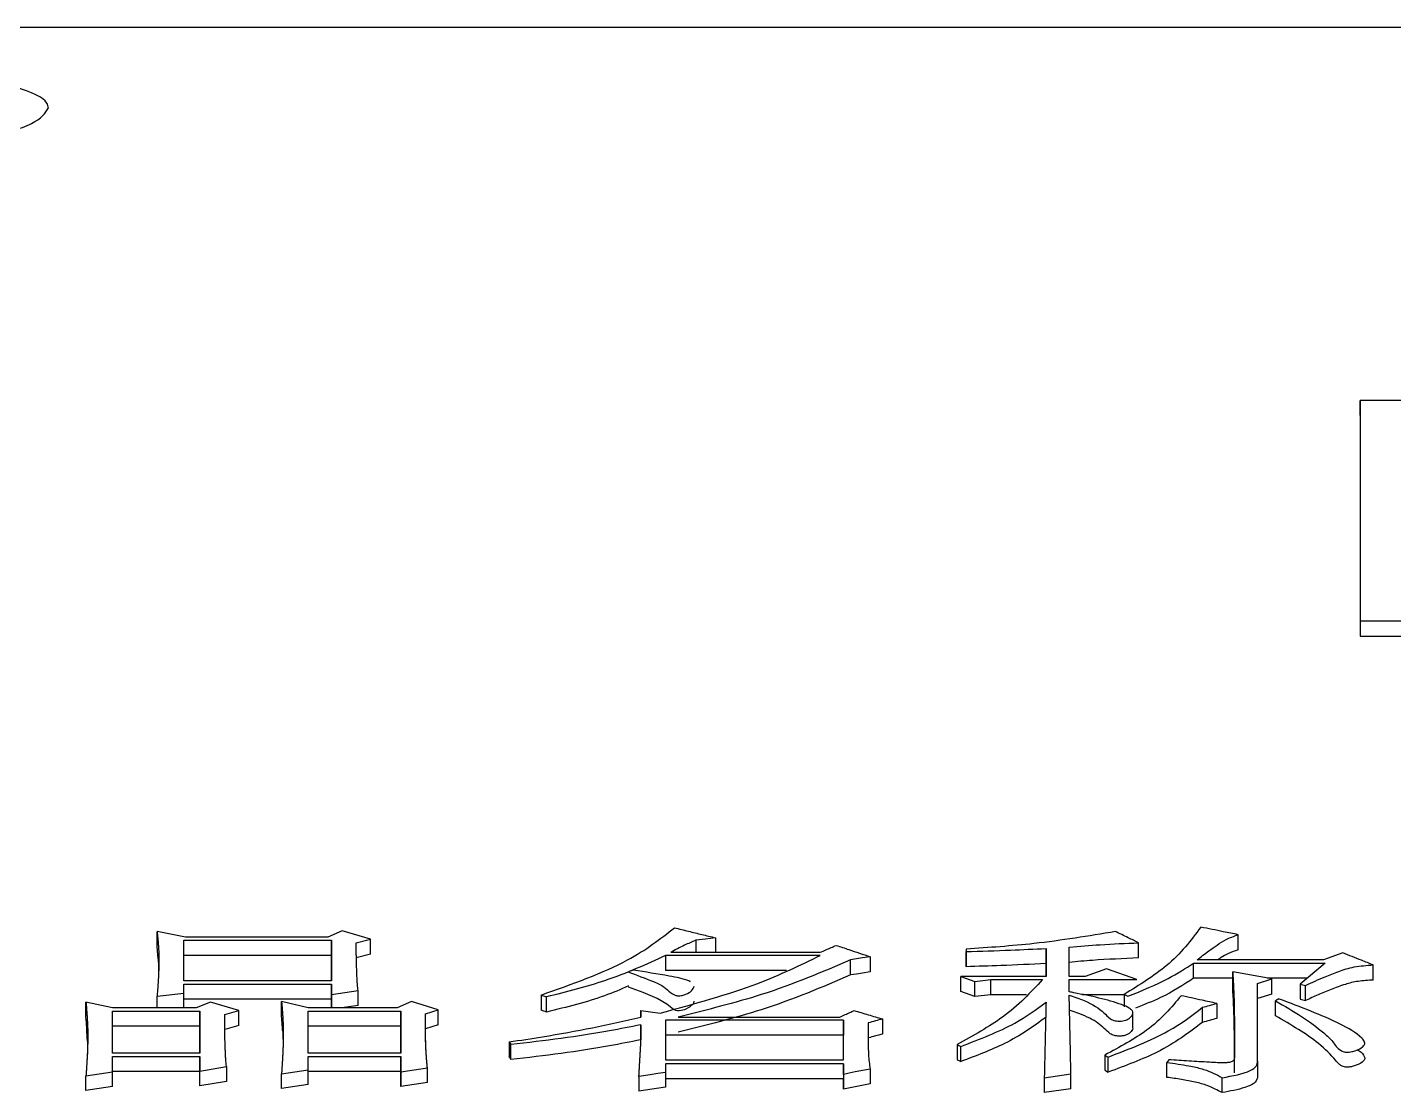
# Model space of a CAD drawing. Header units: millimetres. Extents: x 2003 to 4439, y 563 to 2285.
# Drawn here: x 2510.73 to 2519.04, y 2108.67 to 2115.15 of the extents above; entities that cross this region are included whole.
import ezdxf

# ---------------------------------------------------------------- set-up
doc = ezdxf.new("R2010")
doc.units = ezdxf.units.MM

msp = doc.modelspace()

# ---------------------------------------------------------------- linework, layer by layer
at = {"color": 7, "linetype": 'Continuous', "lineweight": 25}
for p, q in [((2545.61, 2115.1503), (2508.61, 2115.1518)), ((2518.8398, 2112.7906), (2518.8398, 2112.8826)), ((2519.8404, 2112.8826), (2518.8398, 2112.8826)), ((2518.8399, 2111.5418), (2518.8399, 2111.4472)), ((2518.8399, 2111.5418), (2519.2886, 2111.5417)), ((2518.8399, 2111.4472), (2519.2886, 2111.4472)), ((2511.5207, 2109.5594), (2511.5207, 2109.6515)), ((2511.6938, 2109.6172), (2511.5207, 2109.6515)), ((2512.6457, 2109.6553), (2512.5592, 2109.6172)), ((2512.8188, 2109.6057), (2512.6457, 2109.6553)), ((2511.5265, 2109.486), (2511.5207, 2109.5594)), ((2511.683, 2109.5981), (2512.5808, 2109.5981)), ((2512.5592, 2109.6172), (2511.6938, 2109.6172)), ((2512.5808, 2109.506), (2512.5808, 2109.5981)), ((2512.7322, 2109.5828), (2512.8188, 2109.6057)), ((2512.8188, 2109.5136), (2512.8188, 2109.6057)), ((2514.7983, 2109.598), (2514.7983, 2109.5252)), ((2514.9173, 2109.6133), (2514.9173, 2109.5252)), ((2517.07, 2109.3783), (2517.07, 2109.5559)), ((2517.4918, 2109.4906), (2517.4919, 2109.5827)), ((2512.5808, 2109.506), (2511.683, 2109.506)), ((2512.8188, 2109.5136), (2512.7322, 2109.4907)), ((2514.6144, 2109.506), (2514.6143, 2109.414)), ((2515.5555, 2109.506), (2514.6144, 2109.506)), ((2514.6469, 2109.5252), (2515.5556, 2109.5252)), ((2515.7393, 2109.3871), (2515.7393, 2109.479)), ((2515.8584, 2109.4983), (2515.8584, 2109.4063)), ((2516.4426, 2109.5444), (2516.4426, 2109.529)), ((2516.4426, 2109.5444), (2516.4426, 2109.4524)), ((2516.4426, 2109.437), (2516.4426, 2109.529)), ((2516.9293, 2109.4562), (2516.9294, 2109.5482)), ((2516.9294, 2109.5482), (2516.9294, 2109.3783)), ((2518.6169, 2109.4789), (2517.8488, 2109.4789)), ((2518.7358, 2109.5213), (2518.6169, 2109.4789)), ((2515.3497, 2109.414), (2514.6143, 2109.414)), ((2516.4426, 2109.4524), (2516.4426, 2109.437)), ((2516.9294, 2109.3783), (2516.9293, 2109.4562)), ((2517.2971, 2109.4248), (2517.1673, 2109.3783)), ((2517.481, 2109.3588), (2517.2971, 2109.4248)), ((2517.8272, 2109.3677), (2517.8272, 2109.4596)), ((2517.8272, 2109.4596), (2518.6277, 2109.4596)), ((2518.3032, 2109.3627), (2518.0652, 2109.4054)), ((2518.0652, 2109.3136), (2518.0652, 2109.4054)), ((2518.6277, 2109.4596), (2518.4762, 2109.3315)), ((2518.9197, 2109.3561), (2518.9198, 2109.448)), ((2512.5808, 2109.3512), (2511.683, 2109.3512)), ((2511.683, 2109.277), (2511.683, 2109.3317)), ((2511.683, 2109.3317), (2512.5808, 2109.3317)), ((2512.5808, 2109.3317), (2512.5808, 2109.2691)), ((2512.5808, 2109.24), (2512.5808, 2109.3317)), ((2516.4101, 2109.3783), (2516.4967, 2109.3472)), ((2516.9294, 2109.3783), (2516.4101, 2109.3783)), ((2516.4101, 2109.2865), (2516.4101, 2109.3783)), ((2516.4967, 2109.3472), (2516.594, 2109.3589)), ((2516.4967, 2109.2554), (2516.4967, 2109.3472)), ((2516.594, 2109.3589), (2516.9077, 2109.3589)), ((2517.1673, 2109.3783), (2517.07, 2109.3783)), ((2517.07, 2109.3588), (2517.481, 2109.3588)), ((2517.07, 2109.2847), (2517.07, 2109.3588)), ((2518.0652, 2109.3677), (2517.8272, 2109.3677)), ((2518.2166, 2109.3354), (2518.3032, 2109.3627)), ((2518.2166, 2108.8634), (2518.2166, 2109.3354)), ((2518.519, 2109.3677), (2518.2751, 2109.3677)), ((2518.3032, 2109.2709), (2518.3032, 2109.3627)), ((2518.4762, 2109.3315), (2518.5087, 2109.3237)), ((2518.4762, 2109.3315), (2518.4762, 2109.2398)), ((2518.5087, 2109.232), (2518.5087, 2109.3237)), ((2511.5207, 2109.2574), (2511.683, 2109.277)), ((2511.5207, 2109.1866), (2511.5207, 2109.2574)), ((2511.683, 2109.1866), (2511.683, 2109.277)), ((2512.5808, 2109.24), (2511.683, 2109.24)), ((2512.2779, 2109.1344), (2512.2779, 2109.226)), ((2512.4402, 2109.1866), (2512.2779, 2109.226)), ((2512.5808, 2109.2691), (2512.7431, 2109.2926)), ((2512.5808, 2109.2691), (2512.5808, 2109.1866)), ((2512.5808, 2109.1866), (2512.5808, 2109.24)), ((2512.7431, 2109.2009), (2512.7431, 2109.2926)), ((2513.0676, 2109.2259), (2512.981, 2109.1866)), ((2513.2298, 2109.1747), (2513.0676, 2109.2259)), ((2513.8572, 2109.2652), (2513.8572, 2109.1736)), ((2513.8896, 2109.1618), (2513.8896, 2109.2535)), ((2516.4967, 2109.2554), (2516.4101, 2109.2865)), ((2516.594, 2109.2671), (2516.4967, 2109.2554)), ((2516.8097, 2109.2671), (2516.594, 2109.2671)), ((2517.4052, 2109.2671), (2517.1466, 2109.2671)), ((2517.4052, 2109.2691), (2517.4052, 2109.1931)), ((2518.3032, 2109.2709), (2518.2166, 2109.2437)), ((2518.3248, 2109.1381), (2518.3248, 2109.2297)), ((2518.4762, 2109.2398), (2518.5087, 2109.232)), ((2511.088, 2109.1305), (2511.088, 2109.2221)), ((2511.2503, 2109.1866), (2511.088, 2109.2221)), ((2511.7587, 2109.1866), (2511.2503, 2109.1866)), ((2511.2503, 2109.1669), (2511.7803, 2109.1669)), ((2511.2503, 2108.9119), (2511.2503, 2109.1669)), ((2511.8452, 2109.222), (2511.7587, 2109.1866)), ((2511.7803, 2109.1669), (2511.7803, 2108.9119)), ((2511.7803, 2109.0754), (2511.7803, 2109.1669)), ((2512.0183, 2109.1708), (2511.8452, 2109.222)), ((2511.9318, 2109.1471), (2512.0183, 2109.1708)), ((2512.0183, 2109.0793), (2512.0183, 2109.1708)), ((2512.981, 2109.1866), (2512.4402, 2109.1866)), ((2512.4402, 2109.1669), (2513.0027, 2109.1669)), ((2512.4402, 2108.9118), (2512.4402, 2109.1669)), ((2512.7431, 2109.2009), (2512.6437, 2109.1866)), ((2513.0027, 2109.1669), (2513.0027, 2108.9118)), ((2513.0027, 2109.0753), (2513.0027, 2109.1669)), ((2513.1541, 2109.151), (2513.2298, 2109.1747)), ((2513.1541, 2109.0596), (2513.1541, 2109.151)), ((2513.2298, 2109.0832), (2513.2298, 2109.1747)), ((2514.463, 2109.1312), (2514.463, 2109.1708)), ((2514.463, 2109.1708), (2514.463, 2109.1312)), ((2517.4565, 2109.1543), (2517.4565, 2109.1638)), ((2517.4565, 2109.0712), (2517.4565, 2109.1533)), ((2517.8812, 2109.0988), (2517.8812, 2109.1904)), ((2517.9678, 2109.214), (2517.9678, 2109.1225)), ((2511.7803, 2109.0754), (2511.2503, 2109.0754)), ((2511.7803, 2108.9119), (2511.7803, 2109.0754)), ((2512.0183, 2109.0793), (2511.9318, 2109.0556)), ((2513.0027, 2109.0753), (2512.4402, 2109.0754)), ((2513.0027, 2108.9118), (2513.0027, 2109.0753)), ((2513.2298, 2109.0832), (2513.1541, 2109.0596)), ((2514.463, 2108.9559), (2514.463, 2109.0836)), ((2514.463, 2109.0836), (2514.463, 2108.9922)), ((2514.6145, 2109.1114), (2514.6145, 2108.8715)), ((2515.6962, 2109.1114), (2514.6145, 2109.1114)), ((2514.6901, 2109.1312), (2515.6746, 2109.1312)), ((2515.6962, 2108.8715), (2515.6962, 2109.1114)), ((2515.6962, 2109.1114), (2515.6962, 2109.02)), ((2515.8476, 2109.0955), (2515.8476, 2108.9439)), ((2515.9342, 2109.1193), (2515.9342, 2109.0279)), ((2513.6625, 2108.98), (2513.6734, 2108.964)), ((2513.6625, 2108.98), (2513.6625, 2108.8887)), ((2514.463, 2108.9559), (2514.463, 2108.9922)), ((2515.6962, 2109.02), (2514.6145, 2109.02)), ((2515.6962, 2108.8715), (2515.6962, 2109.02)), ((2511.7803, 2108.9119), (2511.2503, 2108.9119)), ((2511.2503, 2108.8918), (2511.7803, 2108.8917)), ((2511.2503, 2108.7988), (2511.2503, 2108.8918)), ((2511.7803, 2108.8917), (2511.7803, 2108.8029)), ((2511.7803, 2108.8006), (2511.7803, 2108.8917)), ((2513.0027, 2108.9118), (2512.4402, 2108.9118)), ((2512.4402, 2108.811), (2512.4402, 2108.8917)), ((2512.4402, 2108.8917), (2513.0027, 2108.8917)), ((2513.0027, 2108.8917), (2513.0027, 2108.7988)), ((2513.0027, 2108.8006), (2513.0027, 2108.8917)), ((2513.6734, 2108.8727), (2513.6734, 2108.964)), ((2516.3885, 2108.9639), (2516.3885, 2108.8727)), ((2516.4101, 2108.8607), (2516.4101, 2108.9519)), ((2517.2863, 2108.8997), (2517.2863, 2108.8085)), ((2511.7803, 2108.8029), (2511.9426, 2108.8312)), ((2511.9426, 2108.8312), (2511.9426, 2108.7401)), ((2512.2779, 2108.7866), (2512.4402, 2108.811)), ((2512.4402, 2108.7199), (2512.4402, 2108.811)), ((2513.0027, 2108.7988), (2513.1649, 2108.8231)), ((2513.1649, 2108.732), (2513.1649, 2108.8231)), ((2514.6145, 2108.8715), (2515.6962, 2108.8715)), ((2515.6962, 2108.8473), (2514.6145, 2108.8473)), ((2514.6145, 2108.8473), (2514.6145, 2108.7947)), ((2515.6962, 2108.7825), (2515.6962, 2108.8473)), ((2515.6962, 2108.8473), (2515.6962, 2108.7562)), ((2515.8585, 2108.8149), (2515.8585, 2108.7239)), ((2517.3079, 2108.7965), (2517.3079, 2108.8876)), ((2517.6758, 2108.8714), (2517.6649, 2108.8553)), ((2518.076, 2108.7924), (2518.076, 2108.8835)), ((2518.2166, 2108.8634), (2518.2166, 2108.7722)), ((2511.088, 2108.7745), (2511.2503, 2108.7988)), ((2511.088, 2108.6835), (2511.088, 2108.7745)), ((2511.7803, 2108.8006), (2511.2503, 2108.8006)), ((2511.2503, 2108.7078), (2511.2503, 2108.7988)), ((2511.7803, 2108.7118), (2511.7803, 2108.8029)), ((2511.7803, 2108.7118), (2511.7803, 2108.8006)), ((2511.9426, 2108.7401), (2511.7803, 2108.7118)), ((2512.2779, 2108.6956), (2512.2779, 2108.7866)), ((2513.0027, 2108.8006), (2512.4402, 2108.8006)), ((2513.0027, 2108.7078), (2513.0027, 2108.8006)), ((2513.0027, 2108.7988), (2513.0027, 2108.7078)), ((2513.1649, 2108.732), (2513.0027, 2108.7078)), ((2514.4522, 2108.7704), (2514.4522, 2108.6794)), ((2514.6145, 2108.7947), (2514.6145, 2108.7037)), ((2515.6962, 2108.7562), (2514.6145, 2108.7562)), ((2515.6962, 2108.7825), (2515.6962, 2108.6915)), ((2515.6962, 2108.6915), (2515.6962, 2108.7562)), ((2516.9186, 2108.7622), (2516.9185, 2108.6712)), ((2516.9186, 2108.7622), (2517.0808, 2108.7865)), ((2517.0808, 2108.6955), (2517.0808, 2108.7865)), ((2518.0003, 2108.6712), (2518.0003, 2108.7621)), ((2511.2503, 2108.7078), (2511.088, 2108.6835)), ((2512.4402, 2108.7199), (2512.2779, 2108.6956)), ((2517.0808, 2108.6955), (2516.9185, 2108.6712))]:
    msp.add_line(p, q, dxfattribs=at)
at = {"color": 7, "linetype": 'Continuous', "lineweight": 25, "flags": 128}
for points in [[(2514.9173, 2109.6133), (2514.8578, 2109.6057), (2514.7983, 2109.598)], [(2515.8584, 2109.4983), (2515.8122, 2109.4908), (2515.7758, 2109.4849), (2515.7394, 2109.479)], [(2514.4198, 2109.4172), (2514.4114, 2109.4142), (2514.3993, 2109.4099), (2514.3936, 2109.4078)], [(2515.8584, 2109.4063), (2515.8122, 2109.3988), (2515.7758, 2109.393), (2515.7394, 2109.3871)], [(2514.7871, 2109.2276), (2514.7835, 2109.2136), (2514.7604, 2109.1904), (2514.7289, 2109.1755), (2514.7083, 2109.1702), (2514.6979, 2109.1691), (2514.6871, 2109.1695), (2514.6766, 2109.1717), (2514.6618, 2109.1775), (2514.6218, 2109.2089), (2514.5623, 2109.2447), (2514.479, 2109.2807), (2514.3895, 2109.3129), (2514.3872, 2109.3137), (2514.3872, 2109.3137)], [(2516.594, 2109.2671), (2516.594, 2109.29), (2516.594, 2109.313), (2516.594, 2109.3359), (2516.594, 2109.3589)], [(2513.8572, 2109.2652), (2513.8654, 2109.2622), (2513.8775, 2109.2578), (2513.8896, 2109.2535)], [(2517.4053, 2109.269), (2517.4108, 2109.266), (2517.4188, 2109.2617), (2517.4269, 2109.2573)], [(2518.3464, 2109.2415), (2518.3356, 2109.2356), (2518.3248, 2109.2297)], [(2513.8896, 2109.1618), (2513.8814, 2109.1648), (2513.8731, 2109.1678), (2513.8572, 2109.1736)], [(2514.463, 2109.1708), (2514.5225, 2109.1629), (2514.5819, 2109.155)], [(2516.3885, 2108.9639), (2516.3993, 2108.9579), (2516.4101, 2108.9519)], [(2517.2863, 2108.8997), (2517.2918, 2108.8966), (2517.2999, 2108.8921), (2517.3079, 2108.8876)], [(2516.3885, 2108.8727), (2516.394, 2108.8696), (2516.3995, 2108.8666), (2516.4101, 2108.8607)], [(2517.2863, 2108.8085), (2517.2918, 2108.8054), (2517.2973, 2108.8024), (2517.3079, 2108.7965)], [(2517.6649, 2108.7642), (2517.6649, 2108.8012), (2517.6649, 2108.8283), (2517.6649, 2108.8553)], [(2514.6145, 2108.7947), (2514.5675, 2108.7876), (2514.5204, 2108.7806), (2514.4522, 2108.7704)], [(2514.6145, 2108.7037), (2514.5333, 2108.6915), (2514.4522, 2108.6794)]]:
    msp.add_lwpolyline(points, dxfattribs=at)
at = {"color": 7, "linetype": 'Continuous', "lineweight": 25}
for points, knots in [([(2510.8601, 2114.6619), (2510.8394, 2114.6297), (2510.7981, 2114.5654), (2510.4761, 2114.4731), (2509.9878, 2114.3948), (2509.3281, 2114.3397), (2508.5476, 2114.3204), (2507.7344, 2114.3473), (2507.0225, 2114.4197), (2506.5373, 2114.5216), (2506.3752, 2114.6073), (2506.3494, 2114.6841), (2506.4316, 2114.7558), (2506.7412, 2114.8365), (2507.2336, 2114.9004), (2507.8912, 2114.9428), (2508.6723, 2114.9572), (2509.4852, 2114.937), (2510.1976, 2114.8808), (2510.6806, 2114.7954), (2510.8485, 2114.7162), (2510.858, 2114.6715), (2510.8601, 2114.6619)], [0, 0, 0, 0, 0.046277, 0.09272, 0.141716, 0.195191, 0.253686, 0.315262, 0.376912, 0.43437, 0.485817, 0.500005, 0.546255, 0.592702, 0.641799, 0.695156, 0.753515, 0.815398, 0.876863, 0.934161, 0.985737, 1, 1, 1, 1]), ([(2518.8398, 2112.8826), (2518.8399, 2112.7058), (2518.8399, 2112.2922), (2518.8399, 2111.815), (2518.8399, 2111.5418)], [0, 0, 0, 0, 0.427525, 1, 1, 1, 1]), ([(2518.8398, 2112.7863), (2518.8398, 2112.6095), (2518.8399, 2112.1964), (2518.8399, 2111.7197), (2518.8399, 2111.4472)], [0, 0, 0, 0, 0.428082, 1, 1, 1, 1]), ([(2511.5207, 2109.6515), (2511.521, 2109.6488), (2511.5215, 2109.6433), (2511.5222, 2109.6364), (2511.5229, 2109.6295), (2511.5234, 2109.6241), (2511.5241, 2109.6172), (2511.5246, 2109.6117), (2511.5253, 2109.6048), (2511.5258, 2109.5993), (2511.5264, 2109.5924), (2511.5269, 2109.5869), (2511.5274, 2109.58), (2511.5279, 2109.5745), (2511.5284, 2109.5676), (2511.5288, 2109.5621), (2511.5292, 2109.5551), (2511.5296, 2109.5496), (2511.5299, 2109.5427), (2511.5302, 2109.5372), (2511.5305, 2109.5316), (2511.5307, 2109.5261), (2511.5309, 2109.5205), (2511.5311, 2109.5136), (2511.5313, 2109.5081), (2511.5314, 2109.5011), (2511.5315, 2109.4956), (2511.5316, 2109.4886), (2511.5316, 2109.4831), (2511.5316, 2109.4761), (2511.5316, 2109.4705), (2511.5316, 2109.4636), (2511.5314, 2109.4483), (2511.531, 2109.4287), (2511.5302, 2109.4092), (2511.5298, 2109.398), (2511.5294, 2109.391), (2511.5291, 2109.384), (2511.5288, 2109.3784), (2511.5284, 2109.3714), (2511.5281, 2109.3658), (2511.5277, 2109.3588), (2511.5274, 2109.3531), (2511.527, 2109.3461), (2511.5266, 2109.3405), (2511.5261, 2109.3335), (2511.5258, 2109.3279), (2511.5253, 2109.3208), (2511.5249, 2109.3152), (2511.5245, 2109.3096), (2511.5241, 2109.3039), (2511.5237, 2109.2983), (2511.5232, 2109.2912), (2511.5228, 2109.2856), (2511.5223, 2109.2786), (2511.5219, 2109.2729), (2511.5213, 2109.2654), (2511.5209, 2109.2607), (2511.5207, 2109.2574)], [0, 0, 0, 0, 0.021203, 0.042406, 0.053008, 0.074211, 0.084813, 0.106016, 0.116618, 0.137821, 0.148423, 0.169626, 0.180228, 0.201431, 0.212032, 0.233236, 0.243837, 0.265041, 0.275642, 0.296845, 0.307447, 0.318049, 0.339252, 0.349854, 0.371057, 0.381659, 0.402862, 0.413463, 0.434667, 0.445268, 0.466472, 0.477073, 0.498276, 0.58309, 0.625497, 0.6467, 0.667903, 0.678505, 0.699708, 0.71031, 0.731513, 0.742115, 0.763318, 0.773919, 0.795123, 0.805724, 0.826928, 0.837529, 0.858732, 0.869334, 0.879936, 0.901139, 0.911741, 0.932944, 0.943545, 0.964749, 0.97535, 1, 1, 1, 1]), ([(2513.8572, 2109.2652), (2514.0467, 2109.3323), (2514.3819, 2109.4509), (2514.5817, 2109.6066), (2514.6685, 2109.6742)], [0, 0, 0, 0, 0.565519, 1, 1, 1, 1]), ([(2514.6685, 2109.6742), (2514.697, 2109.6673), (2514.7527, 2109.6537), (2514.8356, 2109.6333), (2514.8901, 2109.62), (2514.9173, 2109.6133)], [0, 0, 0, 0, 0.343461, 0.671731, 1, 1, 1, 1]), ([(2517.3512, 2109.6514), (2517.188, 2109.6241), (2516.8952, 2109.5751), (2516.5815, 2109.5538), (2516.4426, 2109.5444)], [0, 0, 0, 0, 0.557097, 1, 1, 1, 1]), ([(2517.4919, 2109.5827), (2517.4709, 2109.5929), (2517.4369, 2109.6096), (2517.39, 2109.6324), (2517.3641, 2109.6451), (2517.3512, 2109.6514)], [0, 0, 0, 0, 0.447799, 0.7239, 1, 1, 1, 1]), ([(2517.8704, 2109.6779), (2517.8109, 2109.598), (2517.7041, 2109.4545), (2517.497, 2109.326), (2517.4052, 2109.269)], [0, 0, 0, 0, 0.556899, 1, 1, 1, 1]), ([(2518.0976, 2109.6323), (2518.0677, 2109.6383), (2518.0149, 2109.6489), (2517.9392, 2109.6642), (2517.8933, 2109.6733), (2517.8704, 2109.6779)], [0, 0, 0, 0, 0.394861, 0.69743, 1, 1, 1, 1]), ([(2511.683, 2109.3512), (2511.683, 2109.3926), (2511.683, 2109.4755), (2511.683, 2109.5572), (2511.683, 2109.5981)], [0, 0, 0, 0, 0.499996, 1, 1, 1, 1]), ([(2512.5808, 2109.5981), (2512.5808, 2109.5572), (2512.5808, 2109.4755), (2512.5808, 2109.3926), (2512.5808, 2109.3512)], [0, 0, 0, 0, 0.499996, 1, 1, 1, 1]), ([(2512.7431, 2109.2926), (2512.742, 2109.304), (2512.7406, 2109.3181), (2512.7392, 2109.3351), (2512.7386, 2109.3436), (2512.7376, 2109.3606), (2512.7359, 2109.3973), (2512.7341, 2109.4367), (2512.7335, 2109.4675), (2512.7334, 2109.4773), (2512.7333, 2109.4829), (2512.7332, 2109.4871), (2512.7331, 2109.4913), (2512.7331, 2109.4955), (2512.733, 2109.4997), (2512.7329, 2109.5039), (2512.7329, 2109.5081), (2512.7328, 2109.5123), (2512.7328, 2109.5165), (2512.7327, 2109.5207), (2512.7327, 2109.5262), (2512.7326, 2109.5318), (2512.7326, 2109.5374), (2512.7325, 2109.5416), (2512.7325, 2109.5451), (2512.7325, 2109.5478), (2512.7325, 2109.5499), (2512.7325, 2109.552), (2512.7324, 2109.5541), (2512.7324, 2109.5569), (2512.7324, 2109.5597), (2512.7324, 2109.5625), (2512.7324, 2109.5645), (2512.7323, 2109.5666), (2512.7323, 2109.5687), (2512.7323, 2109.5708), (2512.7323, 2109.5729), (2512.7323, 2109.575), (2512.7323, 2109.5771), (2512.7323, 2109.5797), (2512.7322, 2109.5816), (2512.7322, 2109.5828)], [0, 0, 0, 0, 0.11615, 0.145188, 0.174226, 0.203263, 0.319414, 0.551716, 0.609791, 0.638828, 0.653347, 0.667866, 0.682385, 0.696903, 0.711422, 0.725941, 0.74046, 0.754979, 0.769497, 0.784016, 0.798535, 0.827572, 0.842091, 0.85661, 0.871129, 0.878388, 0.885648, 0.892907, 0.900166, 0.907426, 0.921944, 0.929204, 0.936463, 0.943723, 0.950982, 0.958241, 0.965501, 0.97276, 0.98002, 0.987279, 1, 1, 1, 1]), ([(2514.7983, 2109.598), (2514.775, 2109.5882), (2514.7362, 2109.5718), (2514.6872, 2109.547), (2514.6603, 2109.5325), (2514.6469, 2109.5252)], [0, 0, 0, 0, 0.429081, 0.714347, 1, 1, 1, 1]), ([(2515.5556, 2109.5252), (2515.5668, 2109.5301), (2515.5887, 2109.5396), (2515.6212, 2109.5537), (2515.6423, 2109.5628), (2515.6529, 2109.5674)], [0, 0, 0, 0, 0.347839, 0.673919, 1, 1, 1, 1]), ([(2515.6529, 2109.5674), (2515.6785, 2109.5588), (2515.7255, 2109.543), (2515.794, 2109.52), (2515.837, 2109.5055), (2515.8584, 2109.4983)], [0, 0, 0, 0, 0.373043, 0.686521, 1, 1, 1, 1]), ([(2517.07, 2109.5559), (2517.1326, 2109.5615), (2517.2717, 2109.574), (2517.4137, 2109.5796), (2517.4919, 2109.5827)], [0, 0, 0, 0, 0.449849, 1, 1, 1, 1]), ([(2517.8488, 2109.4789), (2517.8722, 2109.4975), (2517.9109, 2109.528), (2517.9703, 2109.5692), (2518.0221, 2109.6043), (2518.0723, 2109.6229), (2518.0976, 2109.6323)], [0, 0, 0, 0, 0.337761, 0.556951, 0.777135, 1, 1, 1, 1]), ([(2518.0976, 2109.5402), (2518.0976, 2109.5479), (2518.0976, 2109.5634), (2518.0976, 2109.5941), (2518.0976, 2109.6171), (2518.0976, 2109.6323)], [0, 0, 0, 0, 0.2525, 0.505, 1, 1, 1, 1]), ([(2511.5272, 2109.4902), (2511.5281, 2109.4669), (2511.5301, 2109.418), (2511.5291, 2109.3894), (2511.5286, 2109.3744)], [0, 0, 0, 0, 0.475906, 1, 1, 1, 1]), ([(2512.5808, 2109.3512), (2512.5808, 2109.3619), (2512.5808, 2109.4139), (2512.5808, 2109.4653), (2512.5808, 2109.506)], [0, 0, 0, 0, 0.205958, 1, 1, 1, 1]), ([(2514.6144, 2109.506), (2514.497, 2109.4518), (2514.2857, 2109.3542), (2514.0115, 2109.2845), (2513.8896, 2109.2535)], [0, 0, 0, 0, 0.555264, 1, 1, 1, 1]), ([(2514.5819, 2109.155), (2514.7889, 2109.2116), (2515.1554, 2109.3117), (2515.4342, 2109.4471), (2515.5555, 2109.506)], [0, 0, 0, 0, 0.564995, 1, 1, 1, 1]), ([(2515.7394, 2109.479), (2515.5666, 2109.4047), (2515.2556, 2109.2708), (2514.8641, 2109.1742), (2514.6901, 2109.1313)], [0, 0, 0, 0, 0.555354, 1, 1, 1, 1]), ([(2516.4426, 2109.529), (2516.5329, 2109.532), (2516.6954, 2109.5375), (2516.8574, 2109.5449), (2516.9294, 2109.5482)], [0, 0, 0, 0, 0.555754, 1, 1, 1, 1]), ([(2517.4918, 2109.4906), (2517.3982, 2109.4866), (2517.2563, 2109.4805), (2517.1173, 2109.4681), (2517.07, 2109.4639)], [0, 0, 0, 0, 0.659861, 1, 1, 1, 1]), ([(2518.0976, 2109.5402), (2518.0774, 2109.5332), (2518.0371, 2109.5194), (2518.0009, 2109.4971), (2517.9808, 2109.4835), (2517.974, 2109.4789)], [0, 0, 0, 0, 0.401498, 0.797434, 1, 1, 1, 1]), ([(2518.9197, 2109.448), (2518.8961, 2109.4575), (2518.8536, 2109.4744), (2518.7923, 2109.4988), (2518.7547, 2109.5138), (2518.7358, 2109.5213)], [0, 0, 0, 0, 0.386102, 0.693051, 1, 1, 1, 1]), ([(2514.3872, 2109.4055), (2514.4392, 2109.3865), (2514.5171, 2109.358), (2514.6093, 2109.3161), (2514.636, 2109.285), (2514.663, 2109.2671), (2514.6818, 2109.2618), (2514.692, 2109.2605), (2514.7036, 2109.2609), (2514.7203, 2109.2639), (2514.7467, 2109.2733), (2514.7785, 2109.2918), (2514.7851, 2109.3095), (2514.7887, 2109.3192)], [0, 0, 0, 0, 0.318334, 0.477294, 0.616925, 0.687072, 0.704751, 0.71934, 0.733979, 0.755949, 0.800249, 0.89164, 1, 1, 1, 1]), ([(2514.767, 2109.3459), (2514.7634, 2109.3475), (2514.7292, 2109.3634), (2514.6062, 2109.3861), (2514.4915, 2109.4052), (2514.4198, 2109.4172)], [0, 0, 0, 0, 0.0414954, 0.4006166, 1, 1, 1, 1]), ([(2516.9293, 2109.4562), (2516.8379, 2109.452), (2516.6759, 2109.4447), (2516.5134, 2109.4394), (2516.4426, 2109.437)], [0, 0, 0, 0, 0.564211, 1, 1, 1, 1]), ([(2517.4269, 2109.2573), (2517.513, 2109.2921), (2517.6658, 2109.354), (2517.7781, 2109.4275), (2517.8272, 2109.4596)], [0, 0, 0, 0, 0.563218, 1, 1, 1, 1]), ([(2518.0652, 2109.4054), (2518.0653, 2109.4024), (2518.0657, 2109.3962), (2518.0662, 2109.387), (2518.0667, 2109.3778), (2518.0672, 2109.3686), (2518.0677, 2109.3594), (2518.0681, 2109.3517), (2518.0685, 2109.344), (2518.0689, 2109.3363), (2518.0694, 2109.327), (2518.07, 2109.3147), (2518.0707, 2109.2992), (2518.0715, 2109.2807), (2518.0721, 2109.2652), (2518.0727, 2109.2497), (2518.0732, 2109.2342), (2518.0736, 2109.2155), (2518.074, 2109.1999), (2518.0742, 2109.1844), (2518.0745, 2109.1688), (2518.0747, 2109.15), (2518.0749, 2109.1344), (2518.0751, 2109.1187), (2518.0752, 2109.1031), (2518.0755, 2109.0779), (2518.0756, 2109.0465), (2518.0758, 2109.0181), (2518.0758, 2109.0007), (2518.0758, 2108.9928), (2518.0759, 2108.9849), (2518.0759, 2108.977), (2518.0759, 2108.9691), (2518.0759, 2108.9612), (2518.0759, 2108.9517), (2518.0759, 2108.9437), (2518.0759, 2108.9382), (2518.076, 2108.9342), (2518.076, 2108.9303), (2518.076, 2108.9263), (2518.076, 2108.9223), (2518.076, 2108.9183), (2518.076, 2108.9136), (2518.076, 2108.9096), (2518.076, 2108.9056), (2518.076, 2108.9016), (2518.076, 2108.8969), (2518.076, 2108.8929), (2518.076, 2108.8884), (2518.076, 2108.8856), (2518.076, 2108.8835)], [0, 0, 0, 0, 0.01797, 0.035941, 0.053911, 0.071882, 0.089852, 0.107823, 0.116808, 0.134779, 0.152749, 0.17072, 0.20666, 0.242601, 0.278542, 0.296513, 0.332454, 0.368395, 0.404336, 0.422306, 0.458247, 0.494188, 0.530129, 0.5481, 0.584041, 0.619982, 0.691863, 0.763745, 0.781716, 0.790701, 0.808672, 0.826642, 0.835627, 0.853598, 0.871568, 0.889539, 0.898524, 0.903017, 0.912002, 0.920987, 0.92548, 0.934465, 0.94345, 0.952435, 0.956928, 0.965913, 0.974898, 0.983884, 0.988376, 1, 1, 1, 1]), ([(2518.5087, 2109.3237), (2518.5474, 2109.3416), (2518.6113, 2109.3711), (2518.7086, 2109.4088), (2518.8008, 2109.4395), (2518.8798, 2109.4452), (2518.9197, 2109.448)], [0, 0, 0, 0, 0.335019, 0.553277, 0.774167, 1, 1, 1, 1]), ([(2514.3881, 2109.3203), (2514.3412, 2109.2997), (2514.1982, 2109.2365), (2514.0136, 2109.1919), (2513.8896, 2109.1618)], [0, 0, 0, 0, 0.327865, 1, 1, 1, 1]), ([(2515.7394, 2109.3871), (2515.5666, 2109.3129), (2515.2555, 2109.1792), (2514.8641, 2109.0827), (2514.6901, 2109.0398)], [0, 0, 0, 0, 0.555295, 1, 1, 1, 1]), ([(2516.9077, 2109.3589), (2516.8359, 2109.281), (2516.7069, 2109.141), (2516.4863, 2109.0184), (2516.3884, 2108.9639)], [0, 0, 0, 0, 0.55626, 1, 1, 1, 1]), ([(2517.8272, 2109.3677), (2517.7646, 2109.3268), (2517.664, 2109.2609), (2517.5262, 2109.2062), (2517.4741, 2109.1855)], [0, 0, 0, 0, 0.621969, 1, 1, 1, 1]), ([(2518.076, 2108.7924), (2518.0758, 2108.8543), (2518.0756, 2108.9588), (2518.0746, 2109.1331), (2518.0688, 2109.244), (2518.0652, 2109.3136)], [0, 0, 0, 0, 0.351751, 0.593192, 1, 1, 1, 1]), ([(2518.9197, 2109.3561), (2518.8887, 2109.3544), (2518.8271, 2109.3511), (2518.7418, 2109.3287), (2518.663, 2109.2999), (2518.5836, 2109.2667), (2518.5336, 2109.2435), (2518.5087, 2109.232)], [0, 0, 0, 0, 0.175416, 0.347585, 0.56656, 0.783731, 1, 1, 1, 1]), ([(2512.2779, 2109.226), (2512.2781, 2109.2239), (2512.2784, 2109.2207), (2512.2787, 2109.2165), (2512.279, 2109.2133), (2512.2793, 2109.2102), (2512.2795, 2109.207), (2512.2798, 2109.2038), (2512.2801, 2109.2007), (2512.2803, 2109.1975), (2512.2806, 2109.1943), (2512.2808, 2109.1912), (2512.2811, 2109.188), (2512.2814, 2109.1848), (2512.2816, 2109.1817), (2512.2819, 2109.1774), (2512.2823, 2109.1732), (2512.2826, 2109.169), (2512.2828, 2109.1658), (2512.2831, 2109.1626), (2512.2833, 2109.1595), (2512.2835, 2109.1563), (2512.2838, 2109.1531), (2512.284, 2109.1499), (2512.2842, 2109.1467), (2512.2844, 2109.1436), (2512.2847, 2109.1404), (2512.2849, 2109.1372), (2512.2851, 2109.133), (2512.2854, 2109.1287), (2512.2857, 2109.1245), (2512.2858, 2109.1213), (2512.2862, 2109.1149), (2512.2869, 2109.1011), (2512.2876, 2109.0841), (2512.288, 2109.0692), (2512.2882, 2109.0617), (2512.2882, 2109.0574), (2512.2883, 2109.0542), (2512.2883, 2109.051), (2512.2884, 2109.0478), (2512.2884, 2109.0446), (2512.2884, 2109.0414), (2512.2884, 2109.0382), (2512.2885, 2109.034), (2512.2885, 2109.0297), (2512.2885, 2109.0254), (2512.2885, 2109.0222), (2512.2884, 2109.019), (2512.2884, 2109.0158), (2512.2884, 2109.0126), (2512.2884, 2109.0094), (2512.2883, 2109.0061), (2512.2883, 2109.0029), (2512.2882, 2108.9997), (2512.2882, 2108.9965), (2512.2881, 2108.9933), (2512.2881, 2108.9901), (2512.288, 2108.9869), (2512.2879, 2108.9836), (2512.2878, 2108.9794), (2512.2877, 2108.9751), (2512.2876, 2108.9708), (2512.2875, 2108.9675), (2512.2874, 2108.9643), (2512.2873, 2108.9611), (2512.2872, 2108.9579), (2512.287, 2108.9514), (2512.2865, 2108.9375), (2512.2858, 2108.9202), (2512.285, 2108.9051), (2512.2846, 2108.8976), (2512.2844, 2108.8933), (2512.2842, 2108.89), (2512.2841, 2108.8868), (2512.2839, 2108.8836), (2512.2837, 2108.8803), (2512.2835, 2108.876), (2512.2832, 2108.8717), (2512.283, 2108.8674), (2512.2828, 2108.8641), (2512.2826, 2108.8609), (2512.2824, 2108.8576), (2512.2822, 2108.8544), (2512.282, 2108.8511), (2512.2818, 2108.8479), (2512.2816, 2108.8446), (2512.2814, 2108.8414), (2512.2812, 2108.8381), (2512.281, 2108.8349), (2512.2807, 2108.8306), (2512.2805, 2108.8262), (2512.2802, 2108.8219), (2512.28, 2108.8186), (2512.2798, 2108.8154), (2512.2796, 2108.8121), (2512.2794, 2108.8089), (2512.2792, 2108.8056), (2512.2789, 2108.8024), (2512.2787, 2108.7991), (2512.2785, 2108.7958), (2512.2783, 2108.7917), (2512.2781, 2108.7886), (2512.2779, 2108.7866)], [0, 0, 0, 0, 0.014617, 0.021926, 0.029235, 0.036543, 0.043852, 0.051161, 0.058469, 0.065778, 0.073086, 0.080395, 0.087704, 0.095012, 0.102321, 0.10963, 0.124247, 0.131556, 0.138864, 0.146173, 0.153482, 0.16079, 0.168099, 0.175407, 0.182716, 0.190025, 0.197333, 0.204642, 0.211951, 0.226568, 0.233877, 0.241185, 0.248494, 0.277729, 0.336198, 0.365433, 0.38005, 0.387359, 0.394667, 0.401976, 0.409284, 0.416593, 0.423902, 0.43121, 0.438519, 0.453136, 0.460445, 0.467754, 0.475062, 0.482371, 0.48968, 0.496988, 0.504297, 0.511606, 0.518914, 0.526223, 0.533531, 0.54084, 0.548149, 0.555457, 0.562766, 0.577383, 0.584692, 0.592001, 0.599309, 0.606618, 0.613927, 0.621235, 0.65047, 0.708939, 0.738174, 0.752791, 0.7601, 0.767408, 0.774717, 0.782026, 0.789334, 0.796643, 0.81126, 0.818569, 0.825877, 0.833186, 0.840495, 0.847803, 0.855112, 0.862421, 0.869729, 0.877038, 0.884347, 0.891655, 0.898964, 0.913581, 0.92089, 0.928198, 0.935507, 0.942816, 0.950124, 0.957433, 0.964742, 0.97205, 0.979359, 0.986668, 1, 1, 1, 1]), ([(2517.07, 2109.2651), (2517.1016, 2109.2542), (2517.1885, 2109.2241), (2517.271, 2109.1731), (2517.3064, 2109.1293), (2517.3324, 2109.1135), (2517.3485, 2109.1086), (2517.3666, 2109.1064), (2517.3863, 2109.1066), (2517.4058, 2109.1093), (2517.425, 2109.1157), (2517.4454, 2109.1304), (2517.4591, 2109.1494), (2517.4558, 2109.1705), (2517.4326, 2109.1894), (2517.3259, 2109.2334), (2517.191, 2109.2607), (2517.0797, 2109.2828), (2517.07, 2109.2847)], [0, 0, 0, 0, 0.104817, 0.288489, 0.371154, 0.389962, 0.405383, 0.420813, 0.436756, 0.454227, 0.471615, 0.498268, 0.557765, 0.592477, 0.62706, 0.687172, 0.972715, 1, 1, 1, 1]), ([(2517.0808, 2108.7865), (2517.0796, 2108.8399), (2517.0782, 2108.9066), (2517.0765, 2108.9859), (2517.0757, 2109.0189), (2517.075, 2109.0517), (2517.0744, 2109.078), (2517.0736, 2109.1107), (2517.073, 2109.1369), (2517.0724, 2109.1629), (2517.0719, 2109.1825), (2517.0715, 2109.1987), (2517.0712, 2109.215), (2517.0709, 2109.2279), (2517.0705, 2109.2409), (2517.0703, 2109.2522), (2517.0701, 2109.2603), (2517.07, 2109.2651)], [0, 0, 0, 0, 0.329938, 0.412422, 0.494907, 0.536149, 0.618633, 0.659875, 0.74236, 0.783602, 0.824844, 0.866086, 0.886707, 0.927949, 0.94857, 0.969192, 1, 1, 1, 1]), ([(2517.7514, 2109.2612), (2517.6913, 2109.1892), (2517.5832, 2109.0596), (2517.3777, 2108.9489), (2517.2863, 2108.8997)], [0, 0, 0, 0, 0.555457, 1, 1, 1, 1]), ([(2517.9678, 2109.214), (2517.9382, 2109.2205), (2517.8874, 2109.2316), (2517.8152, 2109.2473), (2517.7727, 2109.2565), (2517.7514, 2109.2612)], [0, 0, 0, 0, 0.410172, 0.705086, 1, 1, 1, 1]), ([(2518.3248, 2109.2297), (2518.3792, 2109.1987), (2518.4881, 2109.1366), (2518.6008, 2109.0519), (2518.6786, 2108.982), (2518.6978, 2108.94), (2518.7353, 2108.9216), (2518.7488, 2108.9181), (2518.7653, 2108.9174), (2518.7865, 2108.9197), (2518.8167, 2108.9275), (2518.8463, 2108.9412), (2518.8675, 2108.9592), (2518.8699, 2108.9806), (2518.8303, 2109.0278), (2518.7185, 2109.0927), (2518.5394, 2109.1677), (2518.4132, 2109.2167), (2518.3477, 2109.241), (2518.3464, 2109.2415)], [0, 0, 0, 0, 0.146382, 0.292955, 0.366204, 0.439427, 0.447746, 0.45616, 0.463429, 0.472823, 0.489455, 0.518149, 0.540935, 0.563855, 0.597101, 0.728178, 0.861562, 0.99717, 1, 1, 1, 1]), ([(2511.088, 2109.2221), (2511.0881, 2109.2204), (2511.0884, 2109.2171), (2511.0888, 2109.2122), (2511.0892, 2109.2073), (2511.0896, 2109.2023), (2511.09, 2109.1974), (2511.0904, 2109.1924), (2511.0908, 2109.1875), (2511.0912, 2109.1826), (2511.0916, 2109.1776), (2511.092, 2109.1727), (2511.0923, 2109.1677), (2511.0927, 2109.1628), (2511.093, 2109.1586), (2511.0933, 2109.1545), (2511.0936, 2109.1504), (2511.094, 2109.1454), (2511.0944, 2109.1388), (2511.0948, 2109.1322), (2511.0954, 2109.1239), (2511.0959, 2109.1156), (2511.0964, 2109.1057), (2511.0969, 2109.0957), (2511.0974, 2109.0858), (2511.0978, 2109.0758), (2511.0981, 2109.0658), (2511.0984, 2109.0575), (2511.0986, 2109.0492), (2511.0987, 2109.0409), (2511.0988, 2109.0309), (2511.0989, 2109.0208), (2511.0989, 2109.0108), (2511.0988, 2108.9908), (2511.0982, 2108.9607), (2511.0971, 2108.9305), (2511.0961, 2108.9069), (2511.0954, 2108.8935), (2511.0947, 2108.88), (2511.0941, 2108.8699), (2511.0936, 2108.8614), (2511.0932, 2108.8547), (2511.093, 2108.8505), (2511.0927, 2108.8463), (2511.0925, 2108.842), (2511.0921, 2108.837), (2511.0918, 2108.8319), (2511.0915, 2108.8277), (2511.0913, 2108.8234), (2511.091, 2108.8192), (2511.0906, 2108.8141), (2511.0904, 2108.8099), (2511.0902, 2108.8065), (2511.09, 2108.804), (2511.0898, 2108.8014), (2511.0897, 2108.7989), (2511.0895, 2108.7963), (2511.0893, 2108.7938), (2511.0891, 2108.7913), (2511.089, 2108.7887), (2511.0888, 2108.7866), (2511.0887, 2108.7845), (2511.0886, 2108.7824), (2511.0884, 2108.7798), (2511.0882, 2108.7772), (2511.0881, 2108.7754), (2511.088, 2108.7745)], [0, 0, 0, 0, 0.011199, 0.022398, 0.033596, 0.044795, 0.055994, 0.067193, 0.078392, 0.089591, 0.100789, 0.111988, 0.123187, 0.134386, 0.145585, 0.151184, 0.162383, 0.173582, 0.184781, 0.207178, 0.218377, 0.240775, 0.263172, 0.28557, 0.307968, 0.330365, 0.352763, 0.375161, 0.38636, 0.408757, 0.431155, 0.453553, 0.47595, 0.498348, 0.587939, 0.67753, 0.699928, 0.744723, 0.767121, 0.789519, 0.811916, 0.823115, 0.834314, 0.839913, 0.851112, 0.862311, 0.87351, 0.884709, 0.890308, 0.901507, 0.912706, 0.923905, 0.929504, 0.935103, 0.940703, 0.946302, 0.951902, 0.957501, 0.9631, 0.9687, 0.974299, 0.977099, 0.982698, 0.988298, 0.994149, 1, 1, 1, 1]), ([(2511.9426, 2108.8312), (2511.9411, 2108.8461), (2511.9389, 2108.8685), (2511.9374, 2108.8946), (2511.9368, 2108.9076), (2511.9362, 2108.9207), (2511.9344, 2108.9597), (2511.9333, 2108.9985), (2511.9328, 2109.0317), (2511.9327, 2109.0373), (2511.9326, 2109.0428), (2511.9326, 2109.0483), (2511.9325, 2109.0529), (2511.9324, 2109.0575), (2511.9324, 2109.0621), (2511.9323, 2109.0677), (2511.9323, 2109.0732), (2511.9322, 2109.0778), (2511.9322, 2109.0824), (2511.9321, 2109.087), (2511.9321, 2109.0925), (2511.9321, 2109.097), (2511.932, 2109.1016), (2511.932, 2109.1062), (2511.932, 2109.1108), (2511.932, 2109.1145), (2511.9319, 2109.1172), (2511.9319, 2109.12), (2511.9319, 2109.1223), (2511.9319, 2109.1246), (2511.9319, 2109.1268), (2511.9319, 2109.1296), (2511.9318, 2109.1319), (2511.9318, 2109.1342), (2511.9318, 2109.1365), (2511.9318, 2109.1392), (2511.9318, 2109.1415), (2511.9318, 2109.1441), (2511.9318, 2109.1459), (2511.9318, 2109.1471)], [0, 0, 0, 0, 0.14049, 0.210735, 0.245858, 0.263419, 0.333664, 0.614647, 0.632209, 0.64977, 0.667331, 0.684892, 0.702453, 0.711234, 0.728795, 0.746356, 0.763917, 0.781479, 0.790259, 0.80782, 0.825382, 0.842943, 0.851723, 0.869285, 0.886846, 0.895626, 0.904407, 0.913188, 0.921968, 0.926358, 0.935139, 0.94392, 0.9527, 0.957091, 0.965871, 0.974652, 0.983432, 0.987823, 1, 1, 1, 1]), ([(2513.1649, 2108.8231), (2513.1646, 2108.8268), (2513.164, 2108.8342), (2513.1631, 2108.8452), (2513.1621, 2108.8563), (2513.1612, 2108.8673), (2513.1603, 2108.8784), (2513.1595, 2108.8894), (2513.1579, 2108.9114), (2513.1563, 2108.9371), (2513.1553, 2108.9627), (2513.1548, 2108.9755), (2513.1545, 2108.9847), (2513.1543, 2108.9938), (2513.1541, 2109.0048), (2513.1539, 2109.0157), (2513.1537, 2109.0266), (2513.1536, 2109.0375), (2513.1536, 2109.0485), (2513.1535, 2109.0575), (2513.1535, 2109.0666), (2513.1535, 2109.0757), (2513.1536, 2109.0848), (2513.1536, 2109.092), (2513.1536, 2109.0975), (2513.1537, 2109.1029), (2513.1537, 2109.1083), (2513.1538, 2109.1138), (2513.1538, 2109.1192), (2513.1539, 2109.1246), (2513.1539, 2109.13), (2513.154, 2109.1346), (2513.154, 2109.1382), (2513.154, 2109.1404), (2513.154, 2109.1427), (2513.1541, 2109.1449), (2513.1541, 2109.1479), (2513.1541, 2109.1499), (2513.1541, 2109.151)], [0, 0, 0, 0, 0.033402, 0.066804, 0.100206, 0.133609, 0.167011, 0.200413, 0.233815, 0.367425, 0.43423, 0.467632, 0.484333, 0.517735, 0.551137, 0.584539, 0.617941, 0.651344, 0.684746, 0.718148, 0.734849, 0.768251, 0.801653, 0.818354, 0.835056, 0.851757, 0.868458, 0.885159, 0.90186, 0.918561, 0.935262, 0.951963, 0.960314, 0.968664, 0.972839, 0.98119, 0.989541, 1, 1, 1, 1]), ([(2515.6746, 2109.1312), (2515.6857, 2109.1363), (2515.7057, 2109.1454), (2515.7345, 2109.1586), (2515.7522, 2109.1667), (2515.7611, 2109.1707)], [0, 0, 0, 0, 0.38646, 0.693229, 1, 1, 1, 1]), ([(2515.7611, 2109.1707), (2515.7899, 2109.1622), (2515.8476, 2109.1451), (2515.9053, 2109.1279), (2515.9342, 2109.1193)], [0, 0, 0, 0, 0.499999, 1, 1, 1, 1]), ([(2516.4101, 2108.9519), (2516.5271, 2108.9971), (2516.7345, 2109.0772), (2516.8702, 2109.178), (2516.9293, 2109.2219)], [0, 0, 0, 0, 0.56439, 1, 1, 1, 1]), ([(2516.9294, 2109.2219), (2516.9282, 2109.1757), (2516.9269, 2109.1237), (2516.9254, 2109.0596), (2516.9247, 2109.0304), (2516.9239, 2108.9953), (2516.9231, 2108.9601), (2516.9223, 2108.9248), (2516.9215, 2108.8895), (2516.9208, 2108.8599), (2516.9203, 2108.8392), (2516.92, 2108.8244), (2516.9196, 2108.8095), (2516.9193, 2108.7947), (2516.919, 2108.7828), (2516.9188, 2108.773), (2516.9186, 2108.7661), (2516.9186, 2108.7622)], [0, 0, 0, 0, 0.305862, 0.344095, 0.42056, 0.497026, 0.573491, 0.649956, 0.726422, 0.802887, 0.84112, 0.860236, 0.898469, 0.936701, 0.955818, 0.974934, 1, 1, 1, 1]), ([(2517.4548, 2109.0717), (2517.4558, 2109.0687), (2517.4597, 2109.0567), (2517.4465, 2109.0411), (2517.4286, 2109.0264), (2517.4101, 2109.0186), (2517.3873, 2109.0151), (2517.3653, 2109.015), (2517.3457, 2109.0177), (2517.3253, 2109.025), (2517.2912, 2109.0545), (2517.2417, 2109.1041), (2517.1483, 2109.1477), (2517.086, 2109.1682), (2517.07, 2109.1735)], [0, 0, 0, 0, 0.0321697, 0.1304429, 0.1694929, 0.2089996, 0.2431332, 0.2730052, 0.3033501, 0.3306975, 0.3897905, 0.6483711, 0.90947, 1, 1, 1, 1]), ([(2517.3079, 2108.8876), (2517.4384, 2108.9381), (2517.6698, 2109.0276), (2517.8171, 2109.141), (2517.8813, 2109.1904)], [0, 0, 0, 0, 0.564262, 1, 1, 1, 1]), ([(2517.8813, 2109.1904), (2517.8957, 2109.1943), (2517.9245, 2109.2022), (2517.9534, 2109.2101), (2517.9678, 2109.214)], [0, 0, 0, 0, 0.499999, 1, 1, 1, 1]), ([(2511.0957, 2108.9958), (2511.0956, 2108.9991), (2511.0941, 2109.0443), (2511.091, 2109.0891), (2511.088, 2109.1305)], [0, 0, 0, 0, 0.073846, 1, 1, 1, 1]), ([(2512.285, 2109.0444), (2512.2848, 2109.0462), (2512.2846, 2109.0502), (2512.2842, 2109.0563), (2512.2837, 2109.0626), (2512.2833, 2109.069), (2512.2828, 2109.0753), (2512.2823, 2109.0817), (2512.2818, 2109.088), (2512.2811, 2109.0965), (2512.2804, 2109.1049), (2512.2797, 2109.1134), (2512.2792, 2109.1197), (2512.2786, 2109.1267), (2512.2782, 2109.1316), (2512.2779, 2109.1344)], [0, 0, 0, 0, 0.061211, 0.131674, 0.202137, 0.272601, 0.343064, 0.413527, 0.48399, 0.554454, 0.69538, 0.765843, 0.836306, 0.90677, 1, 1, 1, 1]), ([(2513.1573, 2108.922), (2513.1568, 2108.9321), (2513.1555, 2108.9598), (2513.1543, 2109.009), (2513.1541, 2109.0506), (2513.1541, 2109.0608), (2513.1541, 2109.0633)], [0, 0, 0, 0, 0.228625, 0.628468, 0.911282, 1, 1, 1, 1]), ([(2513.6625, 2108.98), (2513.7304, 2108.9902), (2513.9022, 2109.016), (2514.1724, 2109.0645), (2514.366, 2109.1089), (2514.463, 2109.1312)], [0, 0, 0, 0, 0.245289, 0.621469, 1, 1, 1, 1]), ([(2514.463, 2109.0836), (2514.4003, 2109.0713), (2514.2427, 2109.0403), (2513.9796, 2108.999), (2513.7757, 2108.9757), (2513.6734, 2108.964)], [0, 0, 0, 0, 0.2475218, 0.622512, 1, 1, 1, 1]), ([(2515.9342, 2109.1193), (2515.9197, 2109.1154), (2515.8909, 2109.1074), (2515.8621, 2109.0995), (2515.8476, 2109.0955)], [0, 0, 0, 0, 0.5000001, 1, 1, 1, 1]), ([(2516.9293, 2109.1303), (2516.8524, 2109.0746), (2516.7137, 2108.9742), (2516.5036, 2108.8956), (2516.4101, 2108.8607)], [0, 0, 0, 0, 0.5549071, 1, 1, 1, 1]), ([(2517.8813, 2109.0989), (2517.798, 2109.036), (2517.648, 2108.9227), (2517.4127, 2108.8353), (2517.3079, 2108.7965)], [0, 0, 0, 0, 0.55488, 1, 1, 1, 1]), ([(2517.9678, 2109.1225), (2517.9534, 2109.1185), (2517.9245, 2109.1107), (2517.8957, 2109.1028), (2517.8813, 2109.0989)], [0, 0, 0, 0, 0.500001, 1, 1, 1, 1]), ([(2518.8217, 2108.933), (2518.8263, 2108.9303), (2518.8475, 2108.9178), (2518.866, 2108.8974), (2518.87, 2108.8731), (2518.8529, 2108.8539), (2518.8247, 2108.8395), (2518.795, 2108.8304), (2518.7742, 2108.8269), (2518.7575, 2108.8263), (2518.7432, 2108.8281), (2518.7278, 2108.8333), (2518.7077, 2108.8466), (2518.6708, 2108.8944), (2518.596, 2108.9677), (2518.467, 2109.0569), (2518.3723, 2109.111), (2518.3248, 2109.1381)], [0, 0, 0, 0, 0.019935, 0.092126, 0.128452, 0.164994, 0.212308, 0.23785, 0.255737, 0.26718, 0.278732, 0.291669, 0.31574, 0.371395, 0.593339, 0.795955, 1, 1, 1, 1]), ([(2511.0955, 2109.0033), (2511.096, 2108.9854), (2511.0974, 2108.9405), (2511.096, 2108.9082), (2511.0951, 2108.8887)], [0, 0, 0, 0, 0.3993441, 1, 1, 1, 1]), ([(2512.285, 2109.043), (2512.2851, 2109.0418), (2512.2853, 2109.0366), (2512.2871, 2108.9875), (2512.2869, 2108.9562), (2512.2867, 2108.9431), (2512.2866, 2108.9401), (2512.2866, 2108.9402), (2512.2866, 2108.9402)], [0, 0, 0, 0, 0.118429, 0.503621, 0.817999, 0.925851, 0.976347, 1, 1, 1, 1]), ([(2514.463, 2108.9922), (2514.4003, 2108.9799), (2514.2427, 2108.949), (2513.9796, 2108.9077), (2513.7756, 2108.8844), (2513.6734, 2108.8727)], [0, 0, 0, 0, 0.247562, 0.622535, 1, 1, 1, 1]), ([(2515.9342, 2109.0279), (2515.9197, 2109.0239), (2515.8909, 2109.016), (2515.8621, 2109.0081), (2515.8476, 2109.0041)], [0, 0, 0, 0, 0.499999, 1, 1, 1, 1]), ([(2514.4522, 2108.7704), (2514.4523, 2108.7719), (2514.4524, 2108.7743), (2514.4526, 2108.7774), (2514.4528, 2108.7805), (2514.453, 2108.7837), (2514.4532, 2108.7868), (2514.4533, 2108.7892), (2514.4535, 2108.7923), (2514.4537, 2108.7954), (2514.4538, 2108.7985), (2514.454, 2108.8009), (2514.4542, 2108.804), (2514.4543, 2108.8071), (2514.4545, 2108.8103), (2514.4547, 2108.8126), (2514.4548, 2108.8157), (2514.4551, 2108.8196), (2514.4554, 2108.8259), (2514.4558, 2108.8321), (2514.4561, 2108.8384), (2514.4564, 2108.8431), (2514.4568, 2108.8493), (2514.4571, 2108.8555), (2514.4575, 2108.8618), (2514.4578, 2108.8664), (2514.4581, 2108.8727), (2514.4585, 2108.8789), (2514.4589, 2108.8851), (2514.4591, 2108.8898), (2514.4595, 2108.896), (2514.4599, 2108.9022), (2514.4602, 2108.9084), (2514.4605, 2108.9131), (2514.4608, 2108.9177), (2514.461, 2108.9216), (2514.4612, 2108.9255), (2514.4614, 2108.9286), (2514.4616, 2108.9317), (2514.4617, 2108.934), (2514.4619, 2108.9371), (2514.4621, 2108.9402), (2514.4623, 2108.9433), (2514.4624, 2108.9456), (2514.4626, 2108.9485), (2514.4628, 2108.9519), (2514.4629, 2108.9546), (2514.463, 2108.9559)], [0, 0, 0, 0, 0.025173, 0.03776, 0.050346, 0.075519, 0.088105, 0.100692, 0.113278, 0.138451, 0.151038, 0.163624, 0.176211, 0.201384, 0.21397, 0.226556, 0.239143, 0.264316, 0.289489, 0.339835, 0.365007, 0.39018, 0.415353, 0.465699, 0.490872, 0.516045, 0.541218, 0.591564, 0.616737, 0.64191, 0.667082, 0.717428, 0.742601, 0.767774, 0.792947, 0.81812, 0.830706, 0.855879, 0.868466, 0.881052, 0.893639, 0.918812, 0.931398, 0.943984, 0.956571, 0.978285, 1, 1, 1, 1]), ([(2515.8476, 2108.9439), (2515.8479, 2108.9298), (2515.8485, 2108.9013), (2515.8526, 2108.8583), (2515.8565, 2108.8294), (2515.8585, 2108.8149)], [0, 0, 0, 0, 0.328449, 0.664167, 1, 1, 1, 1]), ([(2513.6734, 2108.8727), (2513.6715, 2108.8754), (2513.6679, 2108.8807), (2513.6643, 2108.8861), (2513.6625, 2108.8887)], [0, 0, 0, 0, 0.499999, 1, 1, 1, 1]), ([(2515.8585, 2108.8149), (2515.8434, 2108.8119), (2515.8134, 2108.8059), (2515.7593, 2108.7951), (2515.7203, 2108.7873), (2515.6962, 2108.7825)], [0, 0, 0, 0, 0.277507, 0.555013, 1, 1, 1, 1]), ([(2517.6649, 2108.8553), (2517.7102, 2108.8489), (2517.7844, 2108.8385), (2517.8803, 2108.8171), (2517.9471, 2108.7917), (2517.9826, 2108.7719), (2518.0003, 2108.7621)], [0, 0, 0, 0, 0.347242, 0.568885, 0.786213, 1, 1, 1, 1]), ([(2518.0759, 2108.8835), (2518.0753, 2108.8783), (2518.0744, 2108.8709), (2518.0659, 2108.8623), (2518.0566, 2108.8577), (2518.0422, 2108.8544), (2517.9971, 2108.8515), (2517.9148, 2108.857), (2517.7993, 2108.8629), (2517.7169, 2108.8686), (2517.6758, 2108.8714)], [0, 0, 0, 0, 0.083125, 0.11875, 0.147804, 0.176837, 0.225893, 0.446677, 0.723242, 1, 1, 1, 1]), ([(2518.0003, 2108.7621), (2518.0644, 2108.7733), (2518.1526, 2108.7887), (2518.2131, 2108.8324), (2518.2154, 2108.8531), (2518.2166, 2108.8634)], [0, 0, 0, 0, 0.574092, 0.788689, 1, 1, 1, 1]), ([(2515.8585, 2108.7239), (2515.8314, 2108.7185), (2515.7773, 2108.7077), (2515.7232, 2108.6969), (2515.6962, 2108.6915)], [0, 0, 0, 0, 0.5, 1, 1, 1, 1]), ([(2518.0003, 2108.6712), (2517.9722, 2108.6862), (2517.9257, 2108.7112), (2517.8376, 2108.7369), (2517.7528, 2108.7519), (2517.6943, 2108.7601), (2517.6649, 2108.7642)], [0, 0, 0, 0, 0.331362, 0.550785, 0.774719, 1, 1, 1, 1]), ([(2518.2166, 2108.7722), (2518.2147, 2108.759), (2518.2107, 2108.7321), (2518.1268, 2108.6945), (2518.0488, 2108.6801), (2518.0003, 2108.6712)], [0, 0, 0, 0, 0.268574, 0.544919, 1, 1, 1, 1])]:
    msp.add_open_spline(points, degree=3, knots=knots, dxfattribs=at)

doc.saveas('drawing.dxf')
